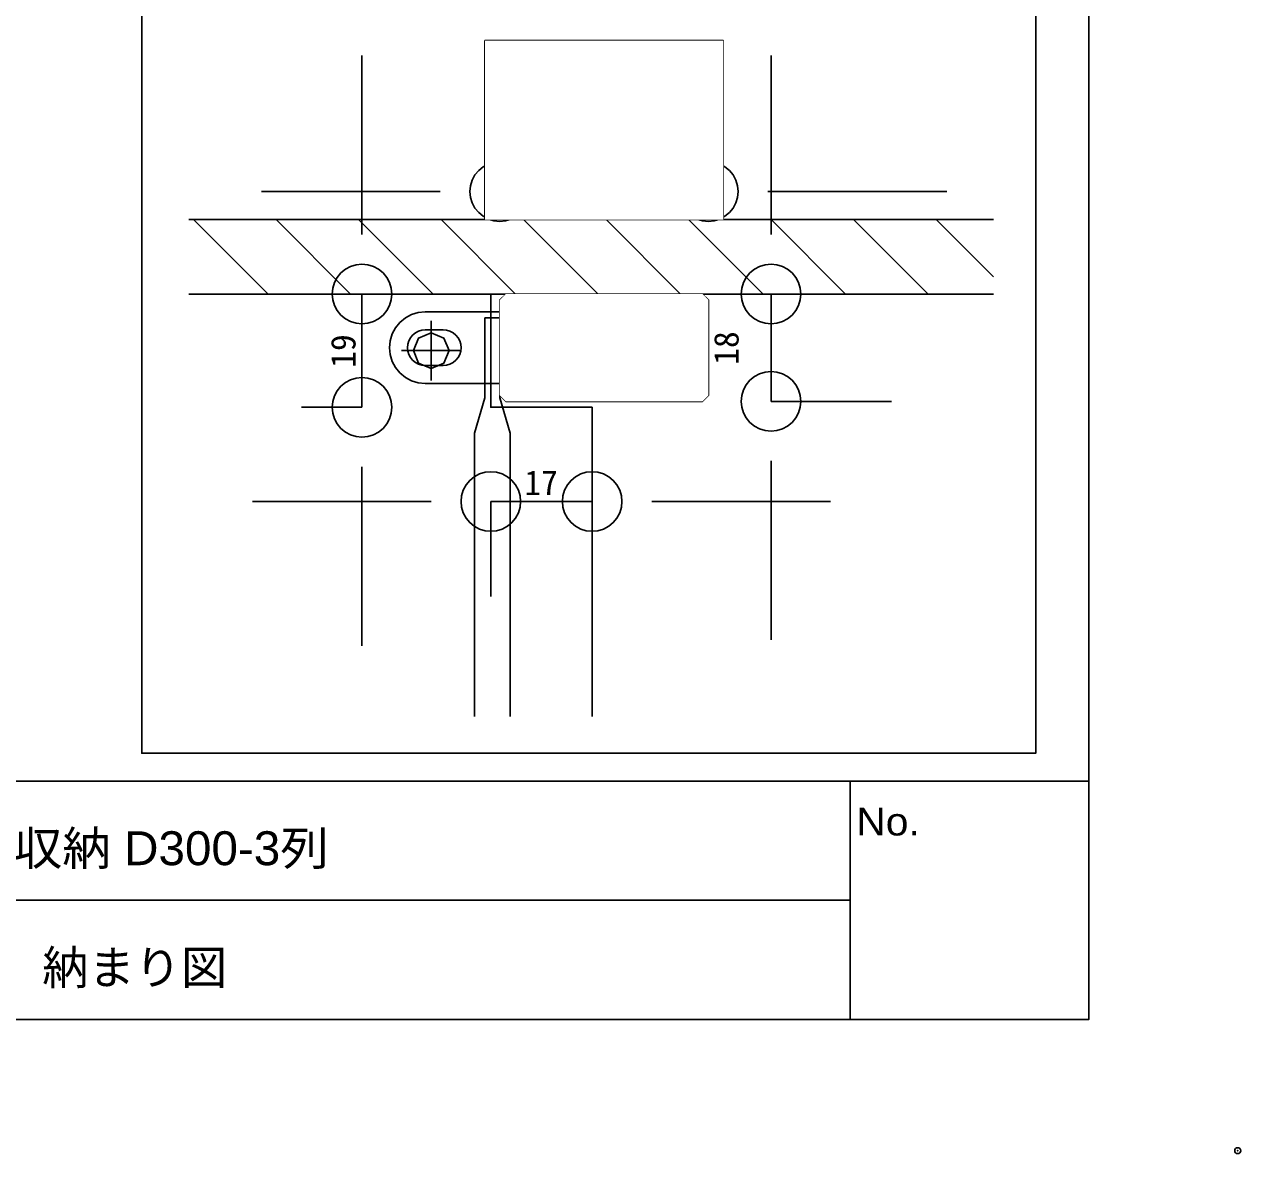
# Model space of a CAD drawing. Units: millimetres, scale not verified, with parts at other scales. Extents: x -4205 to 4205, y -2975 to 2975.
# Drawn here: x 2164 to 4205, y -2975 to -1081 of the extents above; entities that cross this region are included whole.
import ezdxf
from ezdxf.enums import TextEntityAlignment as Align

# ---------------------------------------------------------------- set-up
doc = ezdxf.new("R2010")
doc.units = ezdxf.units.MM
doc.header["$LTSCALE"] = 20
doc.header["$PDMODE"] = 32
doc.header["$PDSIZE"] = 10
for name, color, linetype in [('0-0', 7, 'Continuous'), ('0-4', 3, 'Continuous'), ('0-5', 7, 'Continuous')]:
    doc.layers.add(name, color=color, linetype=linetype)
doc.styles.add('メイリオ', font='')
doc.styles.add('ＭＳ ゴシック', font='')
doc.styles.get('メイリオ').set_extended_font_data('メイリオ')
doc.styles.get('ＭＳ ゴシック').set_extended_font_data('MS Gothic')

msp = doc.modelspace()

# ---------------------------------------------------------------- linework, layer by layer
at = {"layer": '0-0'}
for p, q in [((2936.76, -1408.11), (3336.76, -1108.11)), ((3336.76, -1408.11), (2936.76, -1108.11)), ((3790, -1408.11), (2440, -1408.11)), ((2572.91, -1533.11), (2447.91, -1408.11)), ((2711.35, -1533.11), (2586.35, -1408.11)), ((2849.8, -1533.11), (2724.8, -1408.11)), ((2988.24, -1533.11), (2863.24, -1408.11)), ((3126.69, -1533.11), (3001.69, -1408.11)), ((3265.14, -1533.11), (3140.14, -1408.11)), ((3403.58, -1533.11), (3278.58, -1408.11)), ((3542.03, -1533.11), (3417.03, -1408.11)), ((3680.47, -1533.11), (3555.47, -1408.11)), ((3790, -1504.19), (3693.92, -1408.11)), ((3790, -1533.11), (2440, -1533.11)), ((2846.76, -1578.11), (2846.76, -1678.11)), ((2796.76, -1628.11), (2896.76, -1628.11)), ((-3950, -2350), (3950, -2350))]:
    msp.add_line(p, q, dxfattribs=at)
for points in [[(-3950, 2750), (3950, 2750), (3950, -2750), (-3950, -2750)], [(2361.05, -1053.39), (3861.05, -1053.39), (3861.05, -2303.39), (2361.05, -2303.39)], [(2936.76, -1108.11), (3336.76, -1108.11), (3336.76, -1408.11), (2936.76, -1408.11)], [(2961.76, -1543.11), (2971.76, -1533.11), (3301.76, -1533.11), (3311.76, -1543.11), (3311.76, -1703.11), (3301.76, -1713.11), (2971.76, -1713.11), (2961.76, -1703.11)], [(2961.76, -1543.11), (2971.76, -1533.11), (3301.76, -1533.11), (3311.76, -1543.11), (3311.76, -1703.11), (3301.76, -1713.11), (2971.76, -1713.11), (2961.76, -1703.11)], [(3116.76, -1713.11), (3116.76, -1533.11), (3156.76, -1533.11), (3156.76, -1713.11)], [(2961.76, -1563.11), (2836.76, -1563.11), (2825.06, -1564.26), (2813.8, -1567.67), (2803.43, -1573.22), (2794.34, -1580.68), (2786.88, -1589.77), (2781.33, -1600.14), (2777.92, -1611.4), (2776.76, -1623.11), (2777.92, -1634.81), (2781.33, -1646.07), (2786.88, -1656.44), (2794.34, -1665.53), (2803.43, -1672.99), (2813.8, -1678.54), (2825.06, -1681.95), (2836.76, -1683.11), (2961.76, -1683.11)], [(2836.76, -1653.11), (2830.91, -1652.53), (2825.28, -1650.82), (2820.1, -1648.05), (2815.55, -1644.32), (2811.82, -1639.77), (2809.05, -1634.59), (2807.34, -1628.96), (2806.76, -1623.11), (2807.34, -1617.25), (2809.05, -1611.62), (2811.82, -1606.44), (2815.55, -1601.89), (2820.1, -1598.16), (2825.28, -1595.39), (2830.91, -1593.68), (2836.76, -1593.11), (2866.76, -1593.11), (2872.62, -1593.68), (2878.25, -1595.39), (2883.43, -1598.16), (2887.98, -1601.89), (2891.71, -1606.44), (2894.48, -1611.62), (2896.19, -1617.25), (2896.76, -1623.11), (2896.19, -1628.96), (2894.48, -1634.59), (2891.71, -1639.77), (2887.98, -1644.32), (2883.43, -1648.05), (2878.25, -1650.82), (2872.62, -1652.53), (2866.76, -1653.11)], [(2876.76, -1628.11), (2867.98, -1649.32), (2846.76, -1658.11), (2825.55, -1649.32), (2816.76, -1628.11), (2825.55, -1606.89), (2846.76, -1598.11), (2867.98, -1606.89)], [(2961.76, -1593.11), (3041.76, -1593.11), (3041.76, -1653.11), (2961.76, -1653.11)], [(1150, -2350), (3550, -2350), (3550, -2550), (1150, -2550)], [(3550, -2350), (3950, -2350), (3950, -2750), (3550, -2750)], [(1150, -2550), (3550, -2550), (3550, -2750), (1150, -2750)]]:
    msp.add_lwpolyline(points, close=True, dxfattribs=at)
for points in [[(2440, -1533.11), (2946.76, -1533.11), (2946.76, -1723.11), (3116.76, -1723.11), (3116.76, -2241.91)], [(2919.26, -2241.91), (2919.26, -1766.68), (2936.76, -1707.21), (2936.76, -1573.13), (2961.76, -1573.13), (2961.76, -1707.21), (2979.26, -1766.68), (2979.26, -2241.91)]]:
    msp.add_lwpolyline(points, dxfattribs=at)
msp.add_point((4200, -2970), dxfattribs=at)
at = {"layer": '0-4'}
for p, q in [((2730.5, -1333.12), (2730.5, -1133.13)), ((3416.9, -1333.12), (3416.9, -1133.13)), ((2961.76, -1225.61), (2961.76, -1361.19)), ((3311.76, -1225.61), (3311.76, -1361.19)), ((2761.78, -1361.19), (2561.79, -1361.19)), ((2961.76, -1361.19), (3311.76, -1361.19)), ((3511.75, -1361.19), (3711.74, -1361.19)), ((2629.26, -1533.11), (2730.5, -1533.11)), ((2730.5, -1723.11), (2730.5, -1533.11)), ((3619.26, -1533.11), (3416.9, -1533.11)), ((3416.9, -1533.11), (3416.9, -1713.11)), ((3619.26, -1713.11), (3416.9, -1713.11)), ((2629.26, -1723.11), (2730.5, -1723.11)), ((2746.78, -1881.11), (2546.79, -1881.11)), ((2946.76, -2040.61), (2946.76, -1881.11)), ((3116.76, -1881.11), (2946.76, -1881.11)), ((3116.76, -2040.61), (3116.76, -1881.11)), ((3316.75, -1881.11), (3516.74, -1881.11)), ((3416.9, -1913.09), (3416.9, -2113.08)), ((2730.5, -1923.09), (2730.5, -2123.08))]:
    msp.add_line(p, q, dxfattribs=at)
at = {"layer": '0-5', "color": 3}
for p, q in [((2730.5, -1433.11), (2730.5, -1333.12)), ((3416.9, -1433.11), (3416.9, -1333.12)), ((2861.77, -1361.19), (2761.78, -1361.19)), ((3411.76, -1361.19), (3511.75, -1361.19)), ((3416.9, -1813.1), (3416.9, -1913.09)), ((2730.5, -1823.1), (2730.5, -1923.09)), ((2846.77, -1881.11), (2746.78, -1881.11)), ((3216.76, -1881.11), (3316.75, -1881.11))]:
    msp.add_line(p, q, dxfattribs=at)
at = {"layer": '0-5'}
for points in [[(2911.77, -1361.19), (2912.73, -1370.94), (2915.57, -1380.32), (2920.19, -1388.96), (2926.41, -1396.54), (2933.99, -1402.76), (2942.63, -1407.38), (2952.01, -1410.22), (2961.76, -1411.18), (2971.52, -1410.22), (2980.9, -1407.38), (2989.54, -1402.76), (2997.12, -1396.54), (3003.34, -1388.96), (3007.96, -1380.32), (3010.8, -1370.94), (3011.76, -1361.19), (3010.8, -1351.43), (3007.96, -1342.05), (3003.34, -1333.41), (2997.12, -1325.83), (2989.54, -1319.61), (2980.9, -1314.99), (2971.52, -1312.15), (2961.76, -1311.19), (2952.01, -1312.15), (2942.63, -1314.99), (2933.99, -1319.61), (2926.41, -1325.83), (2920.19, -1333.41), (2915.57, -1342.05), (2912.73, -1351.43)], [(3361.76, -1361.19), (3360.8, -1351.43), (3357.96, -1342.05), (3353.34, -1333.41), (3347.12, -1325.83), (3339.54, -1319.61), (3330.9, -1314.99), (3321.52, -1312.15), (3311.76, -1311.19), (3302.01, -1312.15), (3292.63, -1314.99), (3283.99, -1319.61), (3276.41, -1325.83), (3270.19, -1333.41), (3265.57, -1342.05), (3262.73, -1351.43), (3261.77, -1361.19), (3262.73, -1370.94), (3265.57, -1380.32), (3270.19, -1388.96), (3276.41, -1396.54), (3283.99, -1402.76), (3292.63, -1407.38), (3302.01, -1410.22), (3311.76, -1411.18), (3321.52, -1410.22), (3330.9, -1407.38), (3339.54, -1402.76), (3347.12, -1396.54), (3353.34, -1388.96), (3357.96, -1380.32), (3360.8, -1370.94)], [(2730.5, -1483.11), (2720.74, -1484.07), (2711.37, -1486.91), (2702.72, -1491.53), (2695.15, -1497.75), (2688.93, -1505.33), (2684.31, -1513.97), (2681.46, -1523.35), (2680.5, -1533.11), (2681.46, -1542.86), (2684.31, -1552.24), (2688.93, -1560.88), (2695.15, -1568.46), (2702.72, -1574.68), (2711.37, -1579.3), (2720.74, -1582.14), (2730.5, -1583.1), (2740.25, -1582.14), (2749.63, -1579.3), (2758.28, -1574.68), (2765.85, -1568.46), (2772.07, -1560.88), (2776.69, -1552.24), (2779.53, -1542.86), (2780.5, -1533.11), (2779.53, -1523.35), (2776.69, -1513.97), (2772.07, -1505.33), (2765.85, -1497.75), (2758.28, -1491.53), (2749.63, -1486.91), (2740.25, -1484.07)], [(3416.9, -1483.11), (3407.14, -1484.07), (3397.76, -1486.91), (3389.12, -1491.53), (3381.54, -1497.75), (3375.32, -1505.33), (3370.7, -1513.97), (3367.86, -1523.35), (3366.9, -1533.11), (3367.86, -1542.86), (3370.7, -1552.24), (3375.32, -1560.88), (3381.54, -1568.46), (3389.12, -1574.68), (3397.76, -1579.3), (3407.14, -1582.14), (3416.9, -1583.1), (3426.65, -1582.14), (3436.03, -1579.3), (3444.67, -1574.68), (3452.25, -1568.46), (3458.47, -1560.88), (3463.09, -1552.24), (3465.93, -1542.86), (3466.89, -1533.11), (3465.93, -1523.35), (3463.09, -1513.97), (3458.47, -1505.33), (3452.25, -1497.75), (3444.67, -1491.53), (3436.03, -1486.91), (3426.65, -1484.07)], [(2730.5, -1773.1), (2740.25, -1772.14), (2749.63, -1769.3), (2758.28, -1764.68), (2765.85, -1758.46), (2772.07, -1750.88), (2776.69, -1742.24), (2779.53, -1732.86), (2780.5, -1723.11), (2779.53, -1713.35), (2776.69, -1703.97), (2772.07, -1695.33), (2765.85, -1687.75), (2758.28, -1681.53), (2749.63, -1676.91), (2740.25, -1674.07), (2730.5, -1673.11), (2720.74, -1674.07), (2711.37, -1676.91), (2702.72, -1681.53), (2695.15, -1687.75), (2688.93, -1695.33), (2684.31, -1703.97), (2681.46, -1713.35), (2680.5, -1723.11), (2681.46, -1732.86), (2684.31, -1742.24), (2688.93, -1750.88), (2695.15, -1758.46), (2702.72, -1764.68), (2711.37, -1769.3), (2720.74, -1772.14)], [(3416.9, -1763.1), (3426.65, -1762.14), (3436.03, -1759.3), (3444.67, -1754.68), (3452.25, -1748.46), (3458.47, -1740.88), (3463.09, -1732.24), (3465.93, -1722.86), (3466.89, -1713.11), (3465.93, -1703.35), (3463.09, -1693.97), (3458.47, -1685.33), (3452.25, -1677.75), (3444.67, -1671.53), (3436.03, -1666.91), (3426.65, -1664.07), (3416.9, -1663.11), (3407.14, -1664.07), (3397.76, -1666.91), (3389.12, -1671.53), (3381.54, -1677.75), (3375.32, -1685.33), (3370.7, -1693.97), (3367.86, -1703.35), (3366.9, -1713.11), (3367.86, -1722.86), (3370.7, -1732.24), (3375.32, -1740.88), (3381.54, -1748.46), (3389.12, -1754.68), (3397.76, -1759.3), (3407.14, -1762.14)], [(2896.77, -1881.11), (2897.73, -1890.86), (2900.57, -1900.24), (2905.19, -1908.88), (2911.41, -1916.46), (2918.99, -1922.68), (2927.63, -1927.3), (2937.01, -1930.14), (2946.76, -1931.1), (2956.52, -1930.14), (2965.9, -1927.3), (2974.54, -1922.68), (2982.12, -1916.46), (2988.34, -1908.88), (2992.96, -1900.24), (2995.8, -1890.86), (2996.76, -1881.11), (2995.8, -1871.35), (2992.96, -1861.97), (2988.34, -1853.33), (2982.12, -1845.75), (2974.54, -1839.53), (2965.9, -1834.91), (2956.52, -1832.07), (2946.76, -1831.11), (2937.01, -1832.07), (2927.63, -1834.91), (2918.99, -1839.53), (2911.41, -1845.75), (2905.19, -1853.33), (2900.57, -1861.97), (2897.73, -1871.35)], [(3166.76, -1881.11), (3165.8, -1871.35), (3162.96, -1861.97), (3158.34, -1853.33), (3152.12, -1845.75), (3144.54, -1839.53), (3135.9, -1834.91), (3126.52, -1832.07), (3116.76, -1831.11), (3107.01, -1832.07), (3097.63, -1834.91), (3088.99, -1839.53), (3081.41, -1845.75), (3075.19, -1853.33), (3070.57, -1861.97), (3067.73, -1871.35), (3066.77, -1881.11), (3067.73, -1890.86), (3070.57, -1900.24), (3075.19, -1908.88), (3081.41, -1916.46), (3088.99, -1922.68), (3097.63, -1927.3), (3107.01, -1930.14), (3116.76, -1931.1), (3126.52, -1930.14), (3135.9, -1927.3), (3144.54, -1922.68), (3152.12, -1916.46), (3158.34, -1908.88), (3162.96, -1900.24), (3165.8, -1890.86)]]:
    msp.add_lwpolyline(points, close=True, dxfattribs=at)

# ---------------------------------------------------------------- texts
at = {"layer": '0-0', "style": 'メイリオ'}
for s, height, width, p in [('No.', 46.55, 1.1, (3560, -2455.25)), ('WO収納 D300-3列', 56.9, 1.05, (2008.67, -2508.21))]:
    msp.add_text(s, height=height, dxfattribs=dict(at, width=width)).set_placement(p, align=Align.BOTTOM_LEFT)
msp.add_text('納まり図', height=56.9, dxfattribs=at).set_placement((2194, -2708.21), align=Align.BOTTOM_LEFT)
at = {"layer": '0-4', "color": 7, "style": 'ＭＳ ゴシック'}
for s, p in [('35', (3107.98, -1345.69)), ('17', (3002.98, -1882.72))]:
    msp.add_text(s, height=41.38, dxfattribs=at).set_placement(p, align=Align.BOTTOM_LEFT)
for s, p in [('19', (2732.11, -1656.89)), ('18', (3374.97, -1651.89))]:
    msp.add_text(s, height=41.38, rotation=90, dxfattribs=at).set_placement(p, align=Align.BOTTOM_LEFT)

# ---------------------------------------------------------------- next in the draw order: wipeouts: each hides what was drawn before it
for points in [[(2936.76, -1408.11), (3336.76, -1108.11), (3336.76, -1408.11), (3336.76, -1408.11)], [(3301.76, -1713.11), (3311.76, -1543.11), (3311.76, -1703.11), (3311.76, -1703.11)]]:
    msp.add_wipeout(points)

# ---------------------------------------------------------------- next in the draw order: wipeouts: each hides what was drawn before it
for points in [[(2936.76, -1108.11), (3336.76, -1108.11), (2936.76, -1408.11), (2936.76, -1408.11)], [(3301.76, -1533.11), (3311.76, -1543.11), (3301.76, -1713.11), (3301.76, -1713.11)]]:
    msp.add_wipeout(points)

# ---------------------------------------------------------------- next in the draw order: linework, layer by layer
at = {"layer": '0-0'}
msp.add_solid([(2936.76, -1108.11), (3336.76, -1108.11), (3336.76, -1108.11)], dxfattribs=at)

# ---------------------------------------------------------------- next in the draw order: wipeouts: each hides what was drawn before it
msp.add_wipeout([(2971.76, -1713.11), (3301.76, -1533.11), (3301.76, -1713.11), (3301.76, -1713.11)])

# ---------------------------------------------------------------- next in the draw order: wipeouts: each hides what was drawn before it
msp.add_wipeout([(2971.76, -1533.11), (3301.76, -1533.11), (2971.76, -1713.11), (2971.76, -1713.11)])

# ---------------------------------------------------------------- next in the draw order: wipeouts: each hides what was drawn before it
msp.add_wipeout([(2961.76, -1703.11), (2971.76, -1533.11), (2971.76, -1713.11), (2971.76, -1713.11)])

# ---------------------------------------------------------------- next in the draw order: wipeouts: each hides what was drawn before it
msp.add_wipeout([(2961.76, -1543.11), (2971.76, -1533.11), (2961.76, -1703.11), (2961.76, -1703.11)])

# ---------------------------------------------------------------- next in the draw order: wipeouts: each hides what was drawn before it
msp.add_wipeout([(2961.76, -1543.11), (2971.76, -1533.11), (2971.76, -1533.11), (2971.76, -1533.11)])

doc.saveas('drawing.dxf')
